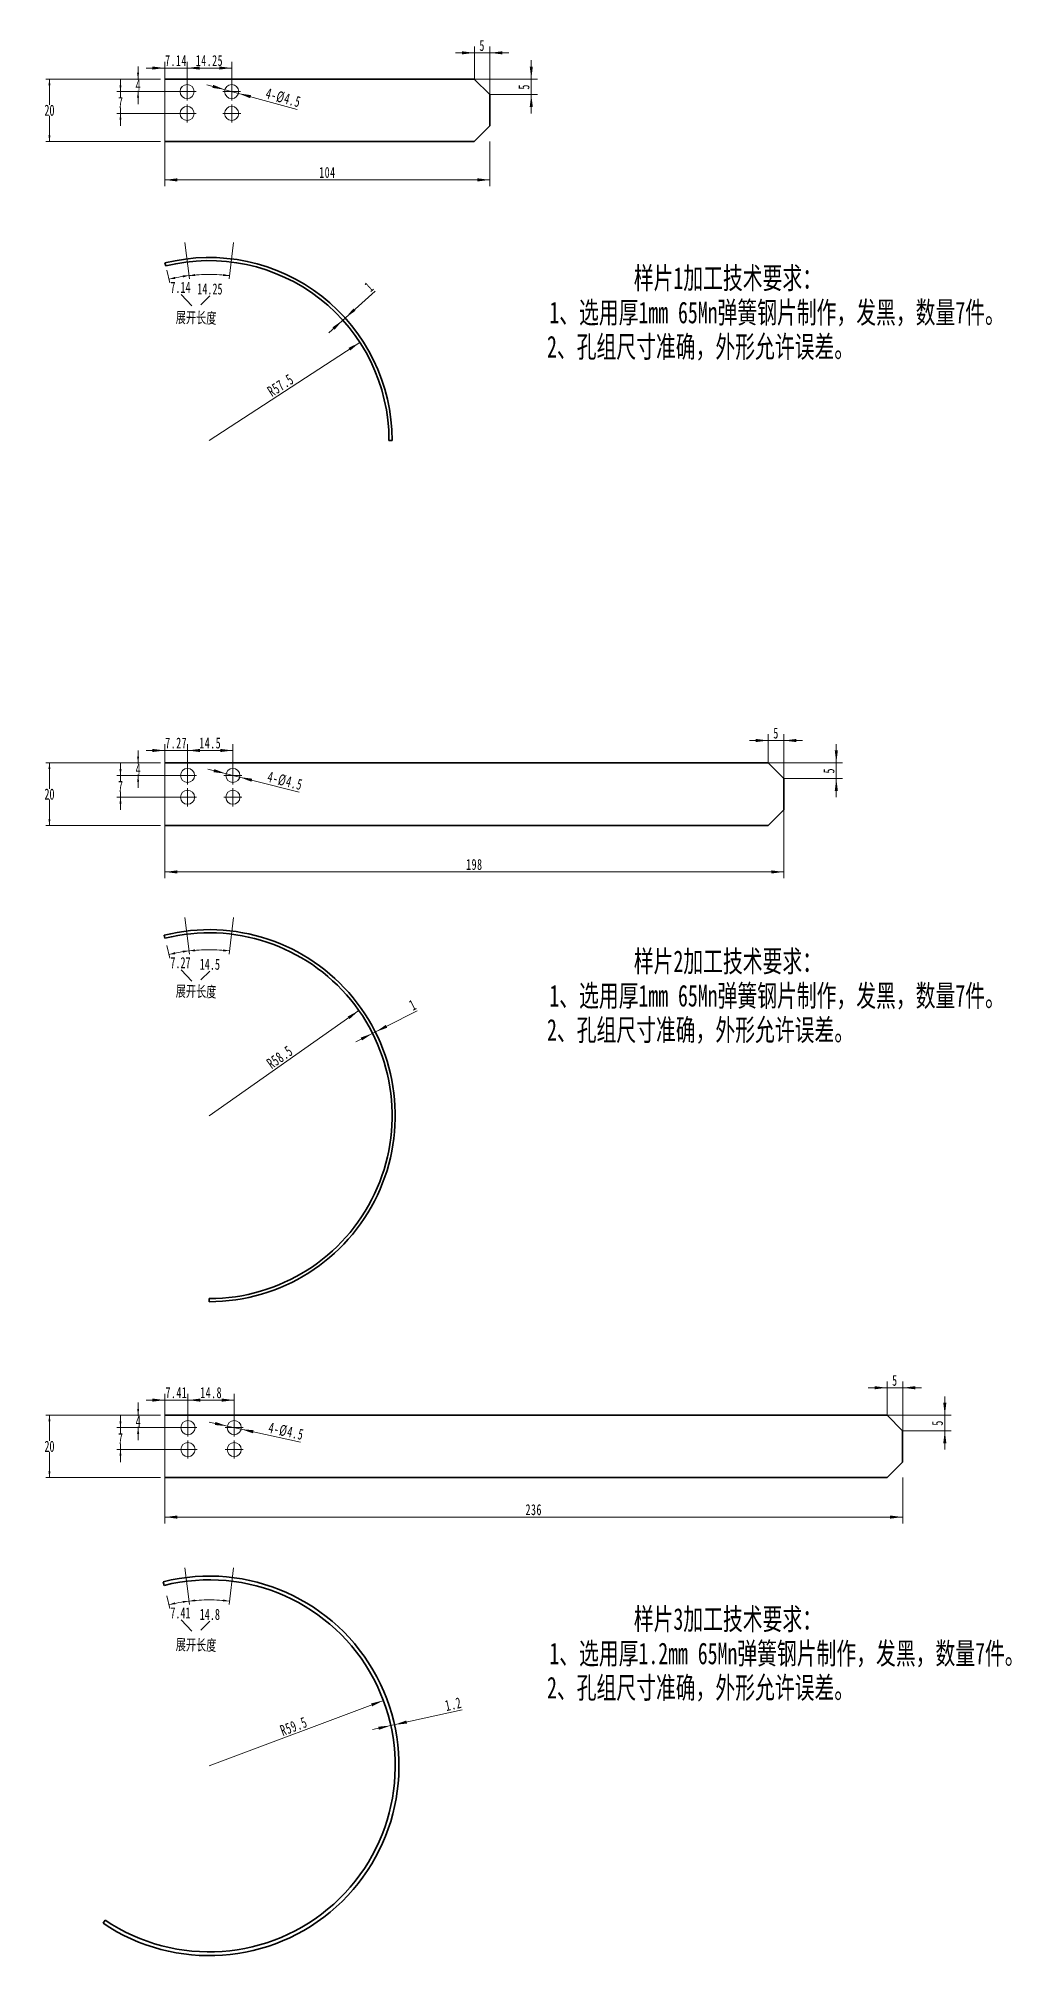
# Model space of a CAD drawing. Header units: millimetres. Extents: x -2 to 309, y -2 to 611.
import ezdxf

# ---------------------------------------------------------------- set-up
doc = ezdxf.new("R2010")
doc.units = ezdxf.units.MM
doc.linetypes.add('点画线', pattern=[18, 12, -2, 2, -2])
doc.layers.get('0').update_dxf_attribs({"lineweight": 35})
for name, color, linetype, lineweight in [('中心线层', 1, '点画线', 18), ('尺寸与标注1', 7, 'Continuous', 15), ('尺寸线层', 3, 'Continuous', 18), ('粗实线层', 7, 'Continuous', 35)]:
    doc.layers.add(name, color=color, linetype=linetype, lineweight=lineweight)
doc.styles.add('0.67', font='', dxfattribs={"width": 0.67})
doc.styles.add('标准', font='', dxfattribs={"width": 0.667})
doc.styles.get('0.67').set_extended_font_data('宋体')
doc.styles.get('标准').set_extended_font_data('宋体')
doc.dimstyles.new('1X', dxfattribs={"dimtxt": 3.55, "dimasz": 2, "dimexe": 1.2, "dimexo": 1.4, "dimgap": 0.7, "dimtad": 1, "dimtih": 1, "dimtoh": 1, "dimdsep": 46, "dimtxsty": '0.67', "dimcen": 4, "dimdle": 4, "dimclrd": 256, "dimclre": 256, "dimclrt": 256, "dimadec": 6, "dimazin": 0, "dimtfac": 1, "dimtmove": 0, "dimatfit": 3, "dimfxl": 1, "dimtolj": 1, "dimarcsym": 0})
doc.dimstyles.new('标准', dxfattribs={"dimtxt": 3.5, "dimasz": 4, "dimexe": 2, "dimexo": 0, "dimtad": 1, "dimdsep": 46, "dimtxsty": '标准', "dimblk": '_CAXARROW', "dimcen": 0, "dimdle": 6, "dimazin": 2, "dimtfac": 0.707107, "dimtdec": 3, "dimtmove": 2, "dimatfit": 3, "dimfxl": 1, "dimfrac": 2, "dimtolj": 1, "dimtzin": 0, "dimarcsym": 1})

# ---------------------------------------------------------------- blocks, each defined once
blk = doc.blocks.new('*X1')
at = {"layer": '尺寸线层', "linetype": 'Continuous', "transparency": 16777216}
for points in [[(1.53, 170.88), (1.86, 168.88), (1.19, 168.88)], [(1.53, 150.88), (1.86, 152.88), (1.19, 152.88)]]:
    blk.add_hatch(color=256, dxfattribs=at).paths.add_polyline_path(points, flags=0)
for p, q in [((37.03, 170.88), (0.33, 170.88)), ((1.53, 162.64), (1.53, 170.88)), ((1.53, 159.13), (1.53, 150.88)), ((37.03, 150.88), (0.33, 150.88))]:
    blk.add_line(p, q, dxfattribs=at)
at = {"layer": '尺寸线层', "transparency": 16777216, "insert": (1.53, 160.88), "char_height": 3.55, "width": 7.1, "attachment_point": 5, "style": '0.67'}
blk.add_mtext('20', dxfattribs=at)
blk = doc.blocks.new('*X2')
at = {"layer": '尺寸线层', "linetype": 'Continuous', "transparency": 16777216}
for points in [[(39.77, 110.25), (41.8, 110.37), (41.66, 111.02)], [(46.15, 111.43), (44.22, 110.82), (44.12, 111.48)]]:
    blk.add_hatch(color=256, dxfattribs=at).paths.add_polyline_path(points, flags=0)
blk.add_line((39.05, 113.13), (40.06, 109.08), dxfattribs=at)
for start, end in [(100.5, 104), (97, 100.5)]:
    blk.add_arc((52.63, 58.7), 53.12, start, end, dxfattribs=at)
at = {"layer": '尺寸线层', "transparency": 16777216, "insert": (43.43, 107.61), "char_height": 3.55, "width": 12.4904, "attachment_point": 5, "style": '0.67'}
blk.add_mtext('7.41', dxfattribs=at)
blk = doc.blocks.new('*X3')
at = {"layer": '尺寸线层', "linetype": 'Continuous', "transparency": 16777216}
for points in [[(46.16, 111.39), (48.18, 111.27), (48.12, 111.93)], [(59.1, 111.39), (57.07, 111.27), (57.14, 111.93)]]:
    blk.add_hatch(color=256, dxfattribs=at).paths.add_polyline_path(points, flags=0)
for start, end in [(90, 97), (83, 90)]:
    blk.add_arc((52.63, 58.7), 53.09, start, end, dxfattribs=at)
at = {"layer": '尺寸线层', "transparency": 16777216, "insert": (52.84, 107.12), "char_height": 3.55, "width": 12.4373, "attachment_point": 5, "style": '0.67'}
blk.add_mtext('14.8', dxfattribs=at)
blk = doc.blocks.new('*X4')
at = {"layer": '尺寸线层', "linetype": 'Continuous', "transparency": 16777216}
for points in [[(24.25, 166.88), (24.58, 168.88), (23.92, 168.88)], [(24.25, 159.88), (24.58, 157.88), (23.92, 157.88)]]:
    blk.add_hatch(color=256, dxfattribs=at).paths.add_polyline_path(points, flags=0)
for p, q in [((44.03, 166.88), (23.05, 166.88)), ((24.25, 165.12), (24.25, 170.88)), ((44.03, 159.88), (23.05, 159.88)), ((24.25, 161.65), (24.25, 155.88))]:
    blk.add_line(p, q, dxfattribs=at)
at = {"layer": '尺寸线层', "transparency": 16777216, "insert": (24.25, 163.38), "char_height": 3.55, "width": 7.1, "attachment_point": 5, "style": '0.67'}
blk.add_mtext('7', dxfattribs=at)
blk = doc.blocks.new('*X5')
at = {"layer": '尺寸线层', "linetype": 'Continuous', "transparency": 16777216}
for points in [[(29.9, 170.88), (30.23, 172.88), (29.56, 172.88)], [(29.9, 166.88), (30.23, 164.88), (29.56, 164.88)]]:
    blk.add_hatch(color=256, dxfattribs=at).paths.add_polyline_path(points, flags=0)
for p, q in [((29.9, 170.64), (29.9, 174.88)), ((37.03, 170.88), (28.7, 170.88)), ((44.44, 166.88), (28.7, 166.88)), ((29.9, 167.13), (29.9, 162.88))]:
    blk.add_line(p, q, dxfattribs=at)
at = {"layer": '尺寸线层', "transparency": 16777216, "insert": (29.9, 168.88), "char_height": 3.55, "width": 7.1, "attachment_point": 5, "style": '0.67'}
blk.add_mtext('4', dxfattribs=at)
blk = doc.blocks.new('*X6')
at = {"layer": '尺寸线层', "linetype": 'Continuous', "transparency": 16777216}
for points in [[(1.53, 379.49), (1.86, 377.49), (1.19, 377.49)], [(1.53, 359.49), (1.86, 361.49), (1.19, 361.49)]]:
    blk.add_hatch(color=256, dxfattribs=at).paths.add_polyline_path(points, flags=0)
for p, q in [((37.03, 379.49), (0.33, 379.49)), ((1.53, 371.24), (1.53, 379.49)), ((1.53, 367.73), (1.53, 359.49)), ((37.03, 359.49), (0.33, 359.49))]:
    blk.add_line(p, q, dxfattribs=at)
at = {"layer": '尺寸线层', "transparency": 16777216, "insert": (1.53, 369.49), "char_height": 3.55, "width": 7.1, "attachment_point": 5, "style": '0.67'}
blk.add_mtext('20', dxfattribs=at)
blk = doc.blocks.new('*X7')
at = {"layer": '尺寸线层', "linetype": 'Continuous', "transparency": 16777216}
for points in [[(24.25, 375.49), (24.58, 377.49), (23.92, 377.49)], [(24.25, 368.49), (24.58, 366.49), (23.92, 366.49)]]:
    blk.add_hatch(color=256, dxfattribs=at).paths.add_polyline_path(points, flags=0)
for p, q in [((44.03, 375.49), (23.05, 375.49)), ((24.25, 373.72), (24.25, 379.49)), ((44.03, 368.49), (23.05, 368.49)), ((24.25, 370.25), (24.25, 364.49))]:
    blk.add_line(p, q, dxfattribs=at)
at = {"layer": '尺寸线层', "transparency": 16777216, "insert": (24.25, 371.99), "char_height": 3.55, "width": 7.1, "attachment_point": 5, "style": '0.67'}
blk.add_mtext('7', dxfattribs=at)
blk = doc.blocks.new('*X8')
at = {"layer": '尺寸线层', "linetype": 'Continuous', "transparency": 16777216}
for points in [[(29.88, 379.49), (30.21, 381.49), (29.55, 381.49)], [(29.88, 375.49), (30.21, 373.49), (29.55, 373.49)]]:
    blk.add_hatch(color=256, dxfattribs=at).paths.add_polyline_path(points, flags=0)
for p, q in [((29.88, 379.24), (29.88, 383.49)), ((37.03, 379.49), (28.68, 379.49)), ((44.3, 375.49), (28.68, 375.49)), ((29.88, 375.73), (29.88, 371.49))]:
    blk.add_line(p, q, dxfattribs=at)
at = {"layer": '尺寸线层', "transparency": 16777216, "insert": (29.88, 377.49), "char_height": 3.55, "width": 7.1, "attachment_point": 5, "style": '0.67'}
blk.add_mtext('4', dxfattribs=at)
blk = doc.blocks.new('*X9')
at = {"layer": '尺寸线层', "linetype": 'Continuous', "transparency": 16777216}
for points in [[(1.53, 598.22), (1.86, 596.22), (1.19, 596.22)], [(1.53, 578.22), (1.86, 580.22), (1.19, 580.22)]]:
    blk.add_hatch(color=256, dxfattribs=at).paths.add_polyline_path(points, flags=0)
for p, q in [((37.03, 598.22), (0.33, 598.22)), ((1.53, 589.98), (1.53, 598.22)), ((1.53, 586.46), (1.53, 578.22)), ((37.03, 578.22), (0.33, 578.22))]:
    blk.add_line(p, q, dxfattribs=at)
at = {"layer": '尺寸线层', "transparency": 16777216, "insert": (1.53, 588.22), "char_height": 3.55, "width": 7.1, "attachment_point": 5, "style": '0.67'}
blk.add_mtext('20', dxfattribs=at)
blk = doc.blocks.new('*X10')
at = {"layer": '尺寸线层', "linetype": 'Continuous', "transparency": 16777216}
for points in [[(24.25, 594.22), (24.58, 596.22), (23.92, 596.22)], [(24.25, 587.22), (24.58, 585.22), (23.92, 585.22)]]:
    blk.add_hatch(color=256, dxfattribs=at).paths.add_polyline_path(points, flags=0)
for p, q in [((24.25, 592.46), (24.25, 598.22)), ((44.03, 594.22), (23.05, 594.22)), ((24.25, 588.98), (24.25, 583.22)), ((44.03, 587.22), (23.05, 587.22))]:
    blk.add_line(p, q, dxfattribs=at)
at = {"layer": '尺寸线层', "transparency": 16777216, "insert": (24.25, 590.72), "char_height": 3.55, "width": 7.1, "attachment_point": 5, "style": '0.67'}
blk.add_mtext('7', dxfattribs=at)
blk = doc.blocks.new('*X11')
at = {"layer": '尺寸线层', "linetype": 'Continuous', "transparency": 16777216}
for points in [[(29.86, 598.22), (30.2, 600.22), (29.53, 600.22)], [(29.86, 594.22), (30.2, 592.22), (29.53, 592.22)]]:
    blk.add_hatch(color=256, dxfattribs=at).paths.add_polyline_path(points, flags=0)
for p, q in [((29.86, 597.98), (29.86, 602.22)), ((37.03, 598.22), (28.66, 598.22)), ((44.17, 594.22), (28.66, 594.22)), ((29.86, 594.46), (29.86, 590.22))]:
    blk.add_line(p, q, dxfattribs=at)
at = {"layer": '尺寸线层', "transparency": 16777216, "insert": (29.86, 596.22), "char_height": 3.55, "width": 7.1, "attachment_point": 5, "style": '0.67'}
blk.add_mtext('4', dxfattribs=at)
blk = doc.blocks.new('*X12')
at = {"layer": '尺寸线层', "linetype": 'Continuous', "transparency": 16777216}
for points in [[(39.77, 318.2), (41.8, 318.32), (41.66, 318.97)], [(46.15, 319.38), (44.22, 318.77), (44.12, 319.43)]]:
    blk.add_hatch(color=256, dxfattribs=at).paths.add_polyline_path(points, flags=0)
blk.add_line((39.05, 321.09), (40.06, 317.04), dxfattribs=at)
for start, end in [(100.5, 104), (97, 100.5)]:
    blk.add_arc((52.63, 266.65), 53.12, start, end, dxfattribs=at)
at = {"layer": '尺寸线层', "transparency": 16777216, "insert": (43.43, 315.57), "char_height": 3.55, "width": 12.7828, "attachment_point": 5, "style": '0.67'}
blk.add_mtext('7.27', dxfattribs=at)
blk = doc.blocks.new('*X13')
at = {"layer": '尺寸线层', "linetype": 'Continuous', "transparency": 16777216}
for points in [[(46.16, 319.34), (48.18, 319.22), (48.12, 319.88)], [(59.1, 319.34), (57.07, 319.22), (57.14, 319.88)]]:
    blk.add_hatch(color=256, dxfattribs=at).paths.add_polyline_path(points, flags=0)
for start, end in [(90, 97), (83, 90)]:
    blk.add_arc((52.63, 266.65), 53.09, start, end, dxfattribs=at)
at = {"layer": '尺寸线层', "transparency": 16777216, "insert": (52.84, 315.07), "char_height": 3.55, "width": 12.4107, "attachment_point": 5, "style": '0.67'}
blk.add_mtext('14.5', dxfattribs=at)
blk = doc.blocks.new('*X14')
at = {"layer": '尺寸线层', "linetype": 'Continuous', "transparency": 16777216}
blk.add_hatch(color=0, dxfattribs=at).paths.add_polyline_path([(100.83, 513.99), (97.75, 511.39), (97.2, 512.22)], flags=0)
at = {"layer": '尺寸线层', "color": 0, "linetype": 'Continuous', "transparency": 16777216}
blk.add_line((100.83, 513.99), (52.63, 482.64), dxfattribs=at)
at = {"layer": '尺寸线层', "color": 0, "linetype": 'Continuous', "transparency": 16777216, "insert": (75.45, 500.27), "char_height": 3.5, "width": 17.4031, "attachment_point": 5, "rotation": 33.03993, "line_spacing_factor": 1.15057, "style": '标准'}
blk.add_mtext('\\T1.1;R57.5', dxfattribs=at)
blk = doc.blocks.new('_CAXARROW')
blk.add_hatch(color=0).paths.add_polyline_path([(0, 0), (-1, 0.125), (-1, -0.125)], flags=0)
blk = doc.blocks.new('*X15')
at = {"layer": '尺寸线层', "linetype": 'Continuous', "transparency": 16777216}
for points in [[(96.11, 521.77), (99.41, 524.08), (98.75, 524.82)], [(95.36, 521.1), (92.73, 518.05), (92.06, 518.8)]]:
    blk.add_hatch(color=0, dxfattribs=at).paths.add_polyline_path(points, flags=0)
at = {"layer": '尺寸线层', "color": 0, "linetype": 'Continuous', "transparency": 16777216}
blk.add_line((105.66, 530.37), (90.9, 517.09), dxfattribs=at)
at = {"layer": '尺寸线层', "color": 0, "transparency": 16777216, "insert": (103.73, 531.81), "char_height": 3.5, "width": 7, "attachment_point": 5, "rotation": 41.99002, "line_spacing_factor": 1.15057, "style": '标准'}
blk.add_mtext('\\T1.1;1', dxfattribs=at)
blk = doc.blocks.new('*X16')
at = {"layer": '尺寸线层', "linetype": 'Continuous', "transparency": 16777216}
for points in [[(39.77, 534.18), (41.8, 534.3), (41.66, 534.96)], [(46.15, 535.36), (44.22, 534.75), (44.12, 535.41)]]:
    blk.add_hatch(color=256, dxfattribs=at).paths.add_polyline_path(points, flags=0)
blk.add_line((39.05, 537.07), (40.06, 533.02), dxfattribs=at)
for start, end in [(100.5, 104), (97, 100.5)]:
    blk.add_arc((52.63, 482.64), 53.12, start, end, dxfattribs=at)
at = {"layer": '尺寸线层', "transparency": 16777216, "insert": (43.43, 531.55), "char_height": 3.55, "width": 12.9422, "attachment_point": 5, "style": '0.67'}
blk.add_mtext('7.14', dxfattribs=at)
blk = doc.blocks.new('*X17')
at = {"layer": '尺寸线层', "linetype": 'Continuous', "transparency": 16777216}
for points in [[(46.16, 535.33), (48.18, 535.2), (48.12, 535.86)], [(59.1, 535.33), (57.07, 535.2), (57.14, 535.86)]]:
    blk.add_hatch(color=256, dxfattribs=at).paths.add_polyline_path(points, flags=0)
for start, end in [(90, 97), (83, 90)]:
    blk.add_arc((52.63, 482.64), 53.09, start, end, dxfattribs=at)
at = {"layer": '尺寸线层', "transparency": 16777216, "insert": (52.84, 531.05), "char_height": 3.55, "width": 15.8124, "attachment_point": 5, "style": '0.67'}
blk.add_mtext('14.25', dxfattribs=at)
blk = doc.blocks.new('*X18')
at = {"layer": '尺寸线层', "linetype": 'Continuous', "transparency": 16777216}
blk.add_hatch(color=0, dxfattribs=at).paths.add_polyline_path([(100.5, 300.27), (97.51, 297.57), (96.94, 298.38)], flags=0)
at = {"layer": '尺寸线层', "color": 0, "linetype": 'Continuous', "transparency": 16777216}
blk.add_line((100.5, 300.27), (52.63, 266.65), dxfattribs=at)
at = {"layer": '尺寸线层', "color": 0, "linetype": 'Continuous', "transparency": 16777216, "insert": (75.21, 285.39), "char_height": 3.5, "width": 17.4031, "attachment_point": 5, "rotation": 35.07838, "line_spacing_factor": 1.15057, "style": '标准'}
blk.add_mtext('\\T1.1;R58.5', dxfattribs=at)
blk = doc.blocks.new('*X19')
at = {"layer": '尺寸线层', "linetype": 'Continuous', "transparency": 16777216}
for points in [[(105.76, 293.43), (109.11, 295.67), (109.56, 294.78)], [(104.87, 292.98), (101.07, 291.62), (101.52, 290.73)]]:
    blk.add_hatch(color=0, dxfattribs=at).paths.add_polyline_path(points, flags=0)
at = {"layer": '尺寸线层', "color": 0, "linetype": 'Continuous', "transparency": 16777216}
blk.add_line((99.51, 290.28), (119.19, 300.19), dxfattribs=at)
at = {"layer": '尺寸线层', "color": 0, "transparency": 16777216, "insert": (117.71, 302.09), "char_height": 3.5, "width": 7, "attachment_point": 5, "rotation": 26.7402, "line_spacing_factor": 1.15057, "style": '标准'}
blk.add_mtext('\\T1.1;1', dxfattribs=at)
blk = doc.blocks.new('*X20')
at = {"layer": '尺寸线层', "linetype": 'Continuous', "transparency": 16777216}
for points in [[(38.43, 565.96), (42.43, 566.46), (42.43, 565.46)], [(142.43, 565.96), (138.43, 566.46), (138.43, 565.46)]]:
    blk.add_hatch(color=0, dxfattribs=at).paths.add_polyline_path(points, flags=0)
at = {"layer": '尺寸线层', "color": 0, "linetype": 'Continuous', "transparency": 16777216}
for p, q in [((38.43, 578.22), (38.43, 563.96)), ((142.43, 578.22), (142.43, 563.96)), ((38.43, 565.96), (142.43, 565.96))]:
    blk.add_line(p, q, dxfattribs=at)
at = {"layer": '尺寸线层', "color": 0, "transparency": 16777216, "insert": (90.43, 568.33), "char_height": 3.5, "width": 9.6927, "attachment_point": 5, "line_spacing_factor": 1.15057, "style": '标准'}
blk.add_mtext('\\T1.1;104', dxfattribs=at)
blk = doc.blocks.new('*X21')
at = {"layer": '尺寸线层', "linetype": 'Continuous', "transparency": 16777216}
for points in [[(137.43, 606.59), (133.43, 607.09), (133.43, 606.09)], [(142.43, 606.59), (146.43, 607.09), (146.43, 606.09)]]:
    blk.add_hatch(color=0, dxfattribs=at).paths.add_polyline_path(points, flags=0)
at = {"layer": '尺寸线层', "color": 0, "linetype": 'Continuous', "transparency": 16777216}
for p, q in [((137.43, 598.22), (137.43, 608.59)), ((142.43, 593.22), (142.43, 608.59)), ((131.43, 606.59), (148.43, 606.59))]:
    blk.add_line(p, q, dxfattribs=at)
at = {"layer": '尺寸线层', "color": 0, "transparency": 16777216, "insert": (139.93, 608.93), "char_height": 3.5, "width": 7, "attachment_point": 5, "line_spacing_factor": 1.15057, "style": '标准'}
blk.add_mtext('\\T1.1;5', dxfattribs=at)
blk = doc.blocks.new('*X22')
at = {"layer": '尺寸线层', "linetype": 'Continuous', "transparency": 16777216}
for points in [[(155.64, 598.22), (156.14, 602.22), (155.14, 602.22)], [(155.64, 593.22), (156.14, 589.22), (155.14, 589.22)]]:
    blk.add_hatch(color=0, dxfattribs=at).paths.add_polyline_path(points, flags=0)
at = {"layer": '尺寸线层', "color": 0, "linetype": 'Continuous', "transparency": 16777216}
for p, q in [((155.64, 604.22), (155.64, 587.22)), ((137.43, 598.22), (157.64, 598.22)), ((142.43, 593.22), (157.64, 593.22))]:
    blk.add_line(p, q, dxfattribs=at)
at = {"layer": '尺寸线层', "color": 0, "transparency": 16777216, "insert": (153.31, 595.72), "char_height": 3.5, "width": 7, "attachment_point": 5, "rotation": 90, "line_spacing_factor": 1.15057, "style": '标准'}
blk.add_mtext('\\T1.1;5', dxfattribs=at)
blk = doc.blocks.new('*X23')
at = {"layer": '尺寸线层', "linetype": 'Continuous', "transparency": 16777216}
for points in [[(38.43, 601.73), (34.43, 602.23), (34.43, 601.23)], [(45.57, 601.73), (49.57, 602.23), (49.57, 601.23)]]:
    blk.add_hatch(color=0, dxfattribs=at).paths.add_polyline_path(points, flags=0)
at = {"layer": '尺寸线层', "color": 0, "linetype": 'Continuous', "transparency": 16777216}
for p, q in [((32.43, 601.73), (51.57, 601.73)), ((38.43, 598.22), (38.43, 603.73)), ((45.57, 597.09), (45.57, 603.73))]:
    blk.add_line(p, q, dxfattribs=at)
at = {"layer": '尺寸线层', "color": 0, "transparency": 16777216, "insert": (42, 604.1), "char_height": 3.5, "width": 13.7044, "attachment_point": 5, "line_spacing_factor": 1.15057, "style": '标准'}
blk.add_mtext('\\T1.1;7.14', dxfattribs=at)
blk = doc.blocks.new('*X24')
at = {"layer": '尺寸线层', "linetype": 'Continuous', "transparency": 16777216}
for points in [[(45.57, 601.73), (49.57, 602.23), (49.57, 601.23)], [(59.82, 601.73), (55.82, 602.23), (55.82, 601.23)]]:
    blk.add_hatch(color=0, dxfattribs=at).paths.add_polyline_path(points, flags=0)
at = {"layer": '尺寸线层', "color": 0, "linetype": 'Continuous', "transparency": 16777216}
for p, q in [((45.57, 594.22), (45.57, 603.73)), ((45.57, 601.73), (59.82, 601.73)), ((59.82, 594.22), (59.82, 603.73))]:
    blk.add_line(p, q, dxfattribs=at)
at = {"layer": '尺寸线层', "color": 0, "transparency": 16777216, "insert": (52.69, 604.1), "char_height": 3.5, "width": 16.8554, "attachment_point": 5, "line_spacing_factor": 1.15057, "style": '标准'}
blk.add_mtext('\\T1.1;14.25', dxfattribs=at)
blk = doc.blocks.new('*X25')
at = {"layer": '尺寸线层', "linetype": 'Continuous', "transparency": 16777216}
for points in [[(57.64, 594.81), (53.65, 595.38), (53.92, 596.35)], [(61.99, 593.63), (65.71, 592.09), (65.98, 593.06)]]:
    blk.add_hatch(color=0, dxfattribs=at).paths.add_polyline_path(points, flags=0)
at = {"layer": '尺寸线层', "color": 0, "linetype": 'Continuous', "transparency": 16777216}
blk.add_line((80.78, 588.51), (51.86, 596.39), dxfattribs=at)
at = {"layer": '尺寸线层', "color": 0, "transparency": 16777216, "insert": (76.33, 592.19), "char_height": 3.5, "width": 21.0496, "attachment_point": 5, "rotation": 344.75709, "line_spacing_factor": 1.15057, "style": '标准'}
blk.add_mtext('\\T1.1;4-%%C4.5', dxfattribs=at)
blk = doc.blocks.new('*X26')
at = {"layer": '尺寸线层', "linetype": 'Continuous', "transparency": 16777216}
for points in [[(38.43, 383.46), (34.43, 383.96), (34.43, 382.96)], [(45.7, 383.46), (49.7, 383.96), (49.7, 382.96)]]:
    blk.add_hatch(color=0, dxfattribs=at).paths.add_polyline_path(points, flags=0)
at = {"layer": '尺寸线层', "color": 0, "linetype": 'Continuous', "transparency": 16777216}
for p, q in [((32.43, 383.46), (51.7, 383.46)), ((38.43, 379.49), (38.43, 385.46)), ((45.7, 375.49), (45.7, 385.46))]:
    blk.add_line(p, q, dxfattribs=at)
at = {"layer": '尺寸线层', "color": 0, "transparency": 16777216, "insert": (42.06, 385.82), "char_height": 3.5, "width": 13.5479, "attachment_point": 5, "line_spacing_factor": 1.15057, "style": '标准'}
blk.add_mtext('\\T1.1;7.27', dxfattribs=at)
blk = doc.blocks.new('*X27')
at = {"layer": '尺寸线层', "linetype": 'Continuous', "transparency": 16777216}
for points in [[(38.43, 344.61), (42.43, 345.11), (42.43, 344.11)], [(236.43, 344.61), (232.43, 345.11), (232.43, 344.11)]]:
    blk.add_hatch(color=0, dxfattribs=at).paths.add_polyline_path(points, flags=0)
at = {"layer": '尺寸线层', "color": 0, "linetype": 'Continuous', "transparency": 16777216}
for p, q in [((236.43, 364.49), (236.43, 342.61)), ((38.43, 359.49), (38.43, 342.61)), ((38.43, 344.61), (236.43, 344.61))]:
    blk.add_line(p, q, dxfattribs=at)
at = {"layer": '尺寸线层', "color": 0, "transparency": 16777216, "insert": (137.43, 346.98), "char_height": 3.5, "width": 9.5362, "attachment_point": 5, "line_spacing_factor": 1.15057, "style": '标准'}
blk.add_mtext('\\T1.1;198', dxfattribs=at)
blk = doc.blocks.new('*X28')
at = {"layer": '尺寸线层', "linetype": 'Continuous', "transparency": 16777216}
for points in [[(45.7, 383.46), (49.7, 383.96), (49.7, 382.96)], [(60.2, 383.46), (56.2, 383.96), (56.2, 382.96)]]:
    blk.add_hatch(color=0, dxfattribs=at).paths.add_polyline_path(points, flags=0)
at = {"layer": '尺寸线层', "color": 0, "linetype": 'Continuous', "transparency": 16777216}
for p, q in [((45.7, 375.49), (45.7, 385.46)), ((45.7, 383.46), (60.2, 383.46)), ((60.2, 375.49), (60.2, 385.46))]:
    blk.add_line(p, q, dxfattribs=at)
at = {"layer": '尺寸线层', "color": 0, "transparency": 16777216, "insert": (52.95, 385.83), "char_height": 3.5, "width": 13.1828, "attachment_point": 5, "line_spacing_factor": 1.15057, "style": '标准'}
blk.add_mtext('\\T1.1;14.5', dxfattribs=at)
blk = doc.blocks.new('*X29')
at = {"layer": '尺寸线层', "linetype": 'Continuous', "transparency": 16777216}
blk.add_hatch(color=0, dxfattribs=at).paths.add_polyline_path([(108.33, 79.61), (104.76, 77.74), (104.41, 78.67)], flags=0)
at = {"layer": '尺寸线层', "color": 0, "linetype": 'Continuous', "transparency": 16777216}
blk.add_line((108.33, 79.61), (52.63, 58.7), dxfattribs=at)
at = {"layer": '尺寸线层', "color": 0, "linetype": 'Continuous', "transparency": 16777216, "insert": (79.65, 71.36), "char_height": 3.5, "width": 17.4031, "attachment_point": 5, "rotation": 20.57552, "line_spacing_factor": 1.15057, "style": '标准'}
blk.add_mtext('\\T1.1;R59.5', dxfattribs=at)
blk = doc.blocks.new('*X30')
at = {"layer": '尺寸线层', "linetype": 'Continuous', "transparency": 16777216}
for points in [[(110.71, 71.6), (106.7, 71.22), (106.92, 70.24)], [(111.88, 71.86), (115.68, 73.21), (115.9, 72.23)]]:
    blk.add_hatch(color=0, dxfattribs=at).paths.add_polyline_path(points, flags=0)
at = {"layer": '尺寸线层', "color": 0, "linetype": 'Continuous', "transparency": 16777216}
blk.add_line((104.86, 70.3), (133.52, 76.66), dxfattribs=at)
at = {"layer": '尺寸线层', "color": 0, "transparency": 16777216, "insert": (130.69, 78.45), "char_height": 3.5, "width": 9.5102, "attachment_point": 5, "rotation": 12.51699, "line_spacing_factor": 1.15057, "style": '标准'}
blk.add_mtext('\\T1.1;1.2', dxfattribs=at)
blk = doc.blocks.new('*X31')
at = {"layer": '尺寸线层', "linetype": 'Continuous', "transparency": 16777216}
for points in [[(38.43, 138.27), (42.43, 138.77), (42.43, 137.77)], [(274.43, 138.27), (270.43, 138.77), (270.43, 137.77)]]:
    blk.add_hatch(color=0, dxfattribs=at).paths.add_polyline_path(points, flags=0)
at = {"layer": '尺寸线层', "color": 0, "linetype": 'Continuous', "transparency": 16777216}
for p, q in [((38.43, 150.88), (38.43, 136.27)), ((274.43, 150.88), (274.43, 136.27)), ((38.43, 138.27), (274.43, 138.27))]:
    blk.add_line(p, q, dxfattribs=at)
at = {"layer": '尺寸线层', "color": 0, "transparency": 16777216, "insert": (156.43, 140.62), "char_height": 3.5, "width": 10.0057, "attachment_point": 5, "line_spacing_factor": 1.15057, "style": '标准'}
blk.add_mtext('\\T1.1;236', dxfattribs=at)
blk = doc.blocks.new('*X32')
at = {"layer": '尺寸线层', "linetype": 'Continuous', "transparency": 16777216}
for points in [[(38.43, 175.68), (34.43, 176.18), (34.43, 175.18)], [(45.84, 175.68), (49.84, 176.18), (49.84, 175.18)]]:
    blk.add_hatch(color=0, dxfattribs=at).paths.add_polyline_path(points, flags=0)
at = {"layer": '尺寸线层', "color": 0, "linetype": 'Continuous', "transparency": 16777216}
for p, q in [((32.43, 175.68), (51.84, 175.68)), ((38.43, 170.88), (38.43, 177.68)), ((45.84, 166.88), (45.84, 177.68))]:
    blk.add_line(p, q, dxfattribs=at)
at = {"layer": '尺寸线层', "color": 0, "transparency": 16777216, "insert": (42.13, 178.04), "char_height": 3.5, "width": 13.261, "attachment_point": 5, "line_spacing_factor": 1.15057, "style": '标准'}
blk.add_mtext('\\T1.1;7.41', dxfattribs=at)
blk = doc.blocks.new('*X33')
at = {"layer": '尺寸线层', "linetype": 'Continuous', "transparency": 16777216}
for points in [[(45.84, 175.68), (49.84, 176.18), (49.84, 175.18)], [(60.64, 175.68), (56.64, 176.18), (56.64, 175.18)]]:
    blk.add_hatch(color=0, dxfattribs=at).paths.add_polyline_path(points, flags=0)
at = {"layer": '尺寸线层', "color": 0, "linetype": 'Continuous', "transparency": 16777216}
for p, q in [((45.84, 166.88), (45.84, 177.68)), ((45.84, 175.68), (60.64, 175.68)), ((60.64, 166.88), (60.64, 177.68))]:
    blk.add_line(p, q, dxfattribs=at)
at = {"layer": '尺寸线层', "color": 0, "transparency": 16777216, "insert": (53.24, 178.04), "char_height": 3.5, "width": 13.2088, "attachment_point": 5, "line_spacing_factor": 1.15057, "style": '标准'}
blk.add_mtext('\\T1.1;14.8', dxfattribs=at)
blk = doc.blocks.new('*X34')
at = {"layer": '尺寸线层', "linetype": 'Continuous', "transparency": 16777216}
for points in [[(231.43, 386.65), (227.43, 387.15), (227.43, 386.15)], [(236.43, 386.65), (240.43, 387.15), (240.43, 386.15)]]:
    blk.add_hatch(color=0, dxfattribs=at).paths.add_polyline_path(points, flags=0)
at = {"layer": '尺寸线层', "color": 0, "linetype": 'Continuous', "transparency": 16777216}
for p, q in [((225.43, 386.65), (242.43, 386.65)), ((231.43, 379.49), (231.43, 388.65)), ((236.43, 374.49), (236.43, 388.65))]:
    blk.add_line(p, q, dxfattribs=at)
at = {"layer": '尺寸线层', "color": 0, "transparency": 16777216, "insert": (233.93, 388.99), "char_height": 3.5, "width": 7, "attachment_point": 5, "line_spacing_factor": 1.15057, "style": '标准'}
blk.add_mtext('\\T1.1;5', dxfattribs=at)
blk = doc.blocks.new('*X35')
at = {"layer": '尺寸线层', "linetype": 'Continuous', "transparency": 16777216}
for points in [[(253.21, 379.49), (253.71, 383.49), (252.71, 383.49)], [(253.21, 374.49), (253.71, 370.49), (252.71, 370.49)]]:
    blk.add_hatch(color=0, dxfattribs=at).paths.add_polyline_path(points, flags=0)
at = {"layer": '尺寸线层', "color": 0, "linetype": 'Continuous', "transparency": 16777216}
for p, q in [((253.21, 385.49), (253.21, 368.49)), ((231.43, 379.49), (255.21, 379.49)), ((236.43, 374.49), (255.21, 374.49))]:
    blk.add_line(p, q, dxfattribs=at)
at = {"layer": '尺寸线层', "color": 0, "transparency": 16777216, "insert": (250.87, 376.99), "char_height": 3.5, "width": 7, "attachment_point": 5, "rotation": 90, "line_spacing_factor": 1.15057, "style": '标准'}
blk.add_mtext('\\T1.1;5', dxfattribs=at)
blk = doc.blocks.new('*X36')
at = {"layer": '尺寸线层', "linetype": 'Continuous', "transparency": 16777216}
for points in [[(269.43, 179.64), (265.43, 180.14), (265.43, 179.14)], [(274.43, 179.64), (278.43, 180.14), (278.43, 179.14)]]:
    blk.add_hatch(color=0, dxfattribs=at).paths.add_polyline_path(points, flags=0)
at = {"layer": '尺寸线层', "color": 0, "linetype": 'Continuous', "transparency": 16777216}
for p, q in [((263.43, 179.64), (280.43, 179.64)), ((269.43, 170.88), (269.43, 181.64)), ((274.43, 165.88), (274.43, 181.64))]:
    blk.add_line(p, q, dxfattribs=at)
at = {"layer": '尺寸线层', "color": 0, "transparency": 16777216, "insert": (271.93, 181.98), "char_height": 3.5, "width": 7, "attachment_point": 5, "line_spacing_factor": 1.15057, "style": '标准'}
blk.add_mtext('\\T1.1;5', dxfattribs=at)
blk = doc.blocks.new('*X37')
at = {"layer": '尺寸线层', "linetype": 'Continuous', "transparency": 16777216}
for points in [[(287.91, 170.88), (288.41, 174.88), (287.41, 174.88)], [(287.91, 165.88), (288.41, 161.88), (287.41, 161.88)]]:
    blk.add_hatch(color=0, dxfattribs=at).paths.add_polyline_path(points, flags=0)
at = {"layer": '尺寸线层', "color": 0, "linetype": 'Continuous', "transparency": 16777216}
for p, q in [((287.91, 176.88), (287.91, 159.88)), ((269.43, 170.88), (289.91, 170.88)), ((274.43, 165.88), (289.91, 165.88))]:
    blk.add_line(p, q, dxfattribs=at)
at = {"layer": '尺寸线层', "color": 0, "transparency": 16777216, "insert": (285.58, 168.38), "char_height": 3.5, "width": 7, "attachment_point": 5, "rotation": 90, "line_spacing_factor": 1.15057, "style": '标准'}
blk.add_mtext('\\T1.1;5', dxfattribs=at)
blk = doc.blocks.new('*X38')
at = {"layer": '尺寸线层', "linetype": 'Continuous', "transparency": 16777216}
for points in [[(58.01, 376.04), (54.01, 376.53), (54.26, 377.5)], [(62.38, 374.94), (66.13, 373.47), (66.38, 374.44)]]:
    blk.add_hatch(color=0, dxfattribs=at).paths.add_polyline_path(points, flags=0)
at = {"layer": '尺寸线层', "color": 0, "linetype": 'Continuous', "transparency": 16777216}
blk.add_line((81.4, 370.13), (52.2, 377.5), dxfattribs=at)
at = {"layer": '尺寸线层', "color": 0, "transparency": 16777216, "insert": (76.88, 373.73), "char_height": 3.5, "width": 21.0496, "attachment_point": 5, "rotation": 345.83687, "line_spacing_factor": 1.15057, "style": '标准'}
blk.add_mtext('\\T1.1;4-%%C4.5', dxfattribs=at)
blk = doc.blocks.new('*X39')
at = {"layer": '尺寸线层', "linetype": 'Continuous', "transparency": 16777216}
for points in [[(58.44, 167.36), (54.42, 167.72), (54.63, 168.7)], [(62.83, 166.4), (66.64, 165.06), (66.85, 166.04)]]:
    blk.add_hatch(color=0, dxfattribs=at).paths.add_polyline_path(points, flags=0)
at = {"layer": '尺寸线层', "color": 0, "linetype": 'Continuous', "transparency": 16777216}
blk.add_line((81.87, 162.26), (52.57, 168.63), dxfattribs=at)
at = {"layer": '尺寸线层', "color": 0, "transparency": 16777216, "insert": (77.23, 165.71), "char_height": 3.5, "width": 21.0496, "attachment_point": 5, "rotation": 347.72907, "line_spacing_factor": 1.15057, "style": '标准'}
blk.add_mtext('\\T1.1;4-%%C4.5', dxfattribs=at)

msp = doc.modelspace()

# ---------------------------------------------------------------- linework, layer by layer
at = {"layer": '中心线层'}
for p, q in [((45.566, 591.354), (45.566, 597.086)), ((59.816, 591.354), (59.816, 597.086)), ((42.7, 594.22), (48.432, 594.22)), ((45.566, 584.329), (45.566, 590.111)), ((56.95, 594.22), (62.682, 594.22)), ((59.816, 584.329), (59.816, 590.111)), ((42.704, 587.22), (48.487, 587.22)), ((56.954, 587.22), (62.737, 587.22)), ((42.83, 375.486), (48.562, 375.486)), ((45.696, 372.62), (45.696, 378.352)), ((57.33, 375.486), (63.062, 375.486)), ((60.196, 372.62), (60.196, 378.352)), ((42.804, 368.486), (48.587, 368.486)), ((45.696, 365.594), (45.696, 371.377)), ((57.304, 368.486), (63.087, 368.486)), ((60.196, 365.594), (60.196, 371.377)), ((42.97, 166.881), (48.702, 166.881)), ((45.836, 164.015), (45.836, 169.747)), ((57.77, 166.881), (63.502, 166.881)), ((60.636, 164.015), (60.636, 169.747)), ((42.944, 159.881), (48.727, 159.881)), ((45.836, 156.99), (45.836, 162.773)), ((57.744, 159.881), (63.527, 159.881)), ((60.636, 156.99), (60.636, 162.773))]:
    msp.add_line(p, q, dxfattribs=at)
at = {"layer": '尺寸与标注1'}
for p, q in [((38.426, 598.22), (38.426, 578.22)), ((46.283, 534.296), (44.85, 545.972)), ((58.97, 534.296), (60.403, 545.972)), ((43.623, 529.291), (47.019, 525.682)), ((52.822, 528.867), (49.921, 526.036)), ((38.426, 379.486), (38.426, 359.486)), ((46.283, 318.315), (44.85, 329.991)), ((58.97, 318.315), (60.403, 329.991)), ((43.623, 313.31), (47.019, 309.701)), ((52.822, 312.885), (49.921, 310.055)), ((38.426, 170.881), (38.426, 150.881)), ((46.283, 110.361), (44.85, 122.037)), ((58.97, 110.361), (60.403, 122.037)), ((43.623, 105.356), (47.019, 101.747)), ((52.822, 104.932), (49.921, 102.101))]:
    msp.add_line(p, q, dxfattribs=at)
for centre in [(45.566, 594.22), (59.816, 594.22), (45.566, 587.22), (59.816, 587.22), (45.696, 375.486), (60.196, 375.486), (45.696, 368.486), (60.196, 368.486), (45.836, 166.881), (60.636, 166.881), (45.836, 159.881), (60.636, 159.881)]:
    msp.add_circle(centre, 2.25, dxfattribs=at)
at = {"layer": '粗实线层'}
for p, q in [((38.426, 598.22), (137.426, 598.22)), ((137.426, 598.22), (142.426, 593.22)), ((142.426, 583.22), (142.426, 593.22)), ((142.426, 583.22), (137.426, 578.22)), ((38.426, 578.22), (137.426, 578.22)), ((38.474, 539.397), (38.716, 538.427)), ((111.127, 482.635), (110.127, 482.635)), ((38.426, 379.486), (231.426, 379.486)), ((231.426, 379.486), (236.426, 374.486)), ((236.426, 374.486), (236.426, 364.486)), ((236.426, 364.486), (231.426, 359.486)), ((38.426, 359.486), (231.426, 359.486)), ((38.232, 324.386), (38.474, 323.416)), ((52.627, 208.154), (52.627, 207.154)), ((38.426, 170.881), (269.426, 170.881)), ((269.426, 170.881), (274.426, 165.881)), ((274.426, 155.881), (274.426, 165.881)), ((274.426, 155.881), (269.426, 150.881)), ((38.426, 150.881), (269.426, 150.881)), ((37.942, 117.597), (38.232, 116.433)), ((19.355, 9.372), (18.684, 8.377))]:
    msp.add_line(p, q, dxfattribs=at)
for centre, radius, start in [((52.627, 482.635), 58.5, 360), ((52.627, 482.635), 57.5, 360), ((52.627, 266.654), 59.5, 270), ((52.627, 266.654), 58.5, 270), ((52.627, 58.7), 60.7, 236), ((52.627, 58.7), 59.5, 236)]:
    msp.add_arc(centre, radius, start, 104, dxfattribs=at)

# ---------------------------------------------------------------- texts
at = {"layer": '尺寸与标注1', "color": 0, "style": '0.67', "width": 0.67}
for s, height, p in [('样片1加工技术要求：', 6.9347, (188.428, 531.11)), ('2、孔组尺寸准确，外形允许误差。', 6.93471, (160.671, 509.15)), ('样片2加工技术要求：', 6.9347, (188.428, 312.589)), ('2、孔组尺寸准确，外形允许误差。', 6.93471, (160.671, 290.629)), ('样片3加工技术要求：', 6.9347, (188.428, 102.217)), ('2、孔组尺寸准确，外形允许误差。', 6.93471, (160.671, 80.257))]:
    msp.add_text(s, height=height, dxfattribs=at).set_placement(p)
for p in [(41.902, 520.242), (41.902, 304.768), (41.902, 95.755)]:
    msp.add_text('展开长度', height=3.55, rotation=358.737183, dxfattribs=at).set_placement(p)
at = {"layer": '尺寸与标注1', "color": 0, "char_height": 6.93471, "attachment_point": 7, "style": '0.67'}
for s, insert, width in [('1、选用厚1mm 65Mn弹簧钢片制作，发黑，数量7件。', (161.424, 519.084), 221.69647), ('1、选用厚1mm 65Mn弹簧钢片制作，发黑，数量7件。', (161.424, 300.563), 221.69647), ('1、选用厚1.2mm 65Mn弹簧钢片制作，发黑，数量7件。', (161.424, 90.191), 231.66385)]:
    msp.add_mtext(s, dxfattribs=dict(at, insert=insert, width=width))

# ---------------------------------------------------------------- dimensions: what is measured, and where the dimension line sits
at = {"layer": '尺寸线层'}
for base, p1, p2, picture, middle in [((142.426, 606.595), (137.426, 598.22), (142.426, 593.22), '*X21', (139.926, 608.931)), ((45.566, 601.734), (38.426, 598.22), (45.566, 597.086), '*X23', (41.996, 604.099)), ((59.816, 601.734), (45.566, 594.22), (59.816, 594.22), '*X24', (52.691, 604.099)), ((142.426, 565.963), (38.426, 578.22), (142.426, 578.22), '*X20', (90.426, 568.328)), ((45.696, 383.463), (38.426, 379.486), (45.696, 375.486), '*X26', (42.061, 385.819)), ((60.196, 383.463), (45.696, 375.486), (60.196, 375.486), '*X28', (52.946, 385.828)), ((236.426, 386.653), (231.426, 379.486), (236.426, 374.486), '*X34', (233.926, 388.989)), ((236.426, 344.61), (38.426, 359.486), (236.426, 364.486), '*X27', (137.426, 346.975)), ((274.426, 179.644), (269.426, 170.881), (274.426, 165.881), '*X36', (271.926, 181.98)), ((45.836, 175.676), (38.426, 170.881), (45.836, 166.881), '*X32', (42.131, 178.042)), ((60.636, 175.676), (45.836, 166.881), (60.636, 166.881), '*X33', (53.236, 178.042)), ((274.426, 138.266), (38.426, 150.881), (274.426, 150.881), '*X31', (156.426, 140.621))]:
    dim = msp.add_linear_dim(base=base, p1=p1, p2=p2, dimstyle='标准', override={"dimsah": 1, "dimtfill": 1, "dimtzin": 0}, dxfattribs=at)
    dim.commit()
    dim.dimension.update_dxf_attribs({"geometry": picture, "text_midpoint": middle})
for base, p1, p2, angle, dimstyle, override, picture, middle in [((29.864, 594.22), (38.426, 598.22), (45.566, 594.22), 270, '1X', {"dimsah": 1, "dimtfill": 1, "dimtzin": 8}, '*X11', (29.864, 596.22)), ((155.643, 593.22), (137.426, 598.22), (142.426, 593.22), 90, '标准', {"dimsah": 1, "dimtfill": 1, "dimtzin": 0}, '*X22', (153.308, 595.72)), ((1.528, 578.22), (38.426, 598.22), (38.426, 578.22), 270, '1X', {"dimsah": 1, "dimtfill": 1, "dimtzin": 8}, '*X9', (1.528, 588.22)), ((24.25, 587.22), (45.426, 594.22), (45.426, 587.22), 270, '1X', {"dimsah": 1, "dimtfill": 1, "dimtzin": 8}, '*X10', (24.25, 590.72)), ((29.88, 375.486), (38.426, 379.486), (45.696, 375.486), 270, '1X', {"dimsah": 1, "dimtfill": 1, "dimtzin": 8}, '*X8', (29.88, 377.486)), ((253.206, 374.486), (231.426, 379.486), (236.426, 374.486), 90, '标准', {"dimsah": 1, "dimtfill": 1, "dimtzin": 0}, '*X35', (250.87, 376.986)), ((1.528, 359.486), (38.426, 379.486), (38.426, 359.486), 270, '1X', {"dimsah": 1, "dimtfill": 1, "dimtzin": 8}, '*X6', (1.528, 369.486)), ((24.25, 368.486), (45.426, 375.486), (45.426, 368.486), 270, '1X', {"dimsah": 1, "dimtfill": 1, "dimtzin": 8}, '*X7', (24.25, 371.986)), ((29.897, 166.881), (38.426, 170.881), (45.836, 166.881), 270, '1X', {"dimsah": 1, "dimtfill": 1, "dimtzin": 8}, '*X5', (29.897, 168.881)), ((287.912, 165.881), (269.426, 170.881), (274.426, 165.881), 90, '标准', {"dimsah": 1, "dimtfill": 1, "dimtzin": 0}, '*X37', (285.576, 168.381)), ((1.528, 150.881), (38.426, 170.881), (38.426, 150.881), 270, '1X', {"dimsah": 1, "dimtfill": 1, "dimtzin": 8}, '*X1', (1.528, 160.881)), ((24.25, 159.881), (45.426, 166.881), (45.426, 159.881), 270, '1X', {"dimsah": 1, "dimtfill": 1, "dimtzin": 8}, '*X4', (24.25, 163.381))]:
    dim = msp.add_linear_dim(base=base, p1=p1, p2=p2, angle=angle, dimstyle=dimstyle, override=override, dxfattribs=at)
    dim.commit()
    dim.dimension.update_dxf_attribs({"geometry": picture, "text_midpoint": middle})
for p1, p2, picture, middle in [((57.645, 594.812), (61.987, 593.628), '*X25', (75.7, 589.892)), ((58.014, 376.036), (62.377, 374.935), '*X38', (76.299, 371.422)), ((58.437, 167.359), (62.834, 166.403), '*X39', (76.727, 163.381))]:
    dim = msp.add_diameter_dim_2p(p1=p1, p2=p2, text='4-<>', dimstyle='标准', override={"dimpost": '%%C<>', "dimsah": 1, "dimtfac": 1, "dimtfill": 1}, dxfattribs=at)
    dim.commit()
    dim.dimension.update_dxf_attribs({"geometry": picture, "text_midpoint": middle, "dimtype": 163})
for base, line1, line2, text, picture, middle in [((42.945, 534.87), ((38.716, 538.427), (38.426, 539.591)), ((46.283, 534.296), (44.85, 545.972)), '7.14', '*X16', (43.429, 531.546)), ((52.627, 535.722), ((46.283, 534.296), (44.85, 545.972)), ((58.97, 534.296), (60.403, 545.972)), '14.25', '*X17', (52.84, 531.051)), ((42.945, 318.889), ((38.716, 322.446), (38.426, 323.61)), ((46.283, 318.315), (44.85, 329.991)), '7.27', '*X12', (43.429, 315.565)), ((52.627, 319.74), ((46.283, 318.315), (44.85, 329.991)), ((58.97, 318.315), (60.403, 329.991)), '14.5', '*X13', (52.84, 315.07)), ((42.945, 110.935), ((38.716, 114.492), (38.426, 115.656)), ((46.283, 110.361), (44.85, 122.037)), '7.41', '*X2', (43.429, 107.611)), ((52.627, 111.787), ((46.283, 110.361), (44.85, 122.037)), ((58.97, 110.361), (60.403, 122.037)), '14.8', '*X3', (52.84, 107.116))]:
    dim = msp.add_angular_dim_2l(base=base, line1=line1, line2=line2, text=text, dimstyle='1X', override={"dimtad": 1, "dimtih": 1, "dimtoh": 1, "dimsah": 1, "dimtfill": 1, "dimtzin": 8}, dxfattribs=at)
    dim.commit()
    dim.dimension.update_dxf_attribs({"geometry": picture, "text_midpoint": middle, "dimtype": 162})
for base, p1, p2, angle, picture, middle in [((95.364, 521.103), (96.107, 521.772), (95.364, 521.103), 41.990023, '*X15', (103.728, 531.813)), ((105.763, 293.426), (104.87, 292.976), (105.763, 293.426), 26.740204, '*X19', (117.706, 302.091)), ((111.884, 71.855), (110.712, 71.595), (111.884, 71.855), 12.516986, '*X30', (130.691, 78.454))]:
    dim = msp.add_linear_dim(base=base, p1=p1, p2=p2, angle=angle, dimstyle='标准', override={"dimsah": 1, "dimtfill": 1, "dimtzin": 0}, dxfattribs=at)
    dim.commit()
    dim.dimension.update_dxf_attribs({"geometry": picture, "text_midpoint": middle, "dimtype": 160})
for center, mpoint, picture, middle in [((52.627, 482.635), (100.828, 513.985), '*X14', (76.727, 498.31)), ((52.627, 266.654), (100.501, 300.274), '*X18', (76.564, 283.464)), ((52.627, 58.7), (108.331, 79.611), '*X29', (80.479, 69.155))]:
    dim = msp.add_radius_dim(center=center, mpoint=mpoint, dimstyle='标准', override={"dimpost": 'R<>', "dimsah": 1, "dimtfill": 1, "dimtzin": 0}, dxfattribs=at)
    dim.commit()
    dim.dimension.update_dxf_attribs({"geometry": picture, "text_midpoint": middle})

doc.saveas('drawing.dxf')
